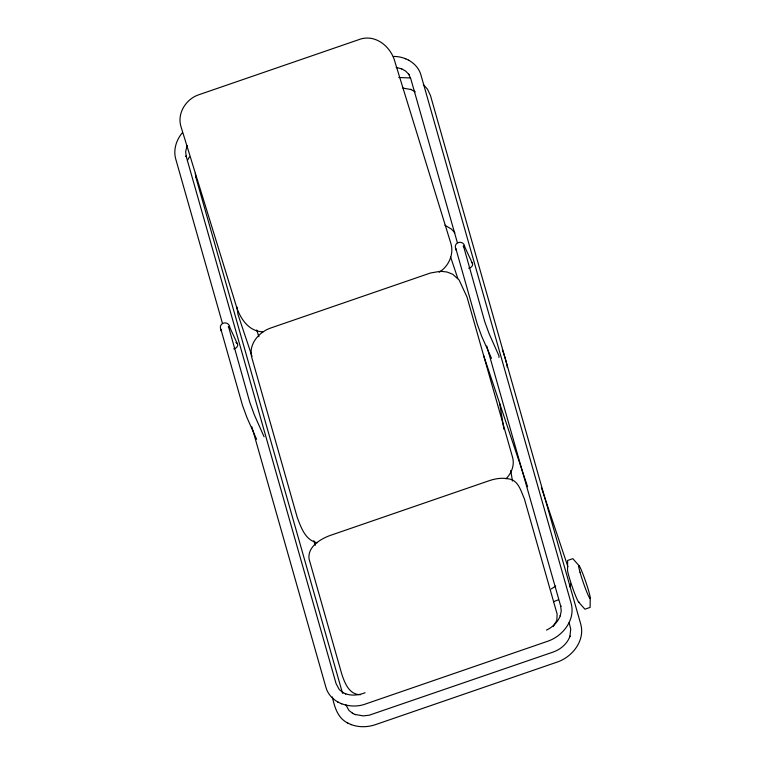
<?xml version="1.0" encoding="UTF-8"?>
<svg xmlns="http://www.w3.org/2000/svg" width="765" height="765" viewBox="0 0 765 765"><rect width="100%" height="100%" fill="white"/><g stroke="black" fill="none" stroke-linecap="round" stroke-linejoin="round"><path stroke-width="1.15" d="M236.911 306.908L237.982 314.472L252.01 356.327M590.217 598.259L590.121 607.41L584.909 609.198L578.713 602.16M228.391 327.401L228.448 326.387L249.82 402.428L254.324 414.84L264.088 436.767M463.361 246.799L463.418 245.785L484.723 321.606L489.141 333.779L498.962 355.821A3.94 3.012 -24.1 0 1 498.866 357.456M569.715 586.793L570.489 583.924M187.138 145.446L185.656 151.652L186.268 156.739L186.086 155.926L336.16 683.853L339.335 689.657L343.38 692.765L342.72 692.459L345.79 693.893L345.178 693.616C351.604 696.083 358.785 695.213 365.068 692.746M187.435 160.401L189.414 156.921M182.271 132.852C176.256 139.995 173.11 150.007 175.778 159.177L222.481 323.461M553.334 626.363L556.824 620.405L557.121 614.056L524.35 498.761C520.908 491.092 518.46 480.076 508.486 478.842C502.136 477.599 495.567 478.574 489.485 480.602L329.964 535.538C320.2 539.115 307.339 547.004 309.079 559.043L341.85 674.348C344.862 683.308 349.28 694.802 360.545 694.697M505.914 478.89C511.441 473.449 514.74 465.168 512.607 457.47L466.985 296.983L459.086 279.971L452.698 274.233L446.98 272.005L440.535 271.259L430.475 273L270.953 327.936C259.086 331.8 248.329 344.212 251.714 357.265L297.336 517.752C301.161 527.64 305.378 540.463 317.351 542.729M555.706 586.057L551.288 588.973M472.512 263.619L464.881 247.114C463.915 239.129 452.421 241.979 456.026 249.38M439.177 272.283C448.625 266.373 454.238 254.238 450.843 243.337L395.075 62.367C391.202 46.522 374.946 33.182 358.45 39.78L198.929 94.717C186.086 98.848 176.83 113.383 180.999 126.684L236.777 307.664C240.784 319.368 249.476 331.914 263.236 331.781M546.478 630.092C552.751 627.118 558.154 621.907 560.458 615.261L560.276 615.911L561.233 610.776L560.621 605.689L560.802 606.502L486.741 345.981M558.268 599.865L553.487 601.701M398.775 77.475L410.05 77.982M393.373 56.457C405.087 56.208 417.461 63.113 420.874 74.769L571.111 603.25C575.787 619.946 562.581 636.461 547.157 641.443L365.947 703.848C351.24 709.557 330.863 703.886 326.014 687.659L251.876 426.86M402.849 88.08L411.312 89.591L410.7 89.304L415.271 91.857M396.203 67.473L401.711 68.812L401.109 68.534L405.67 71.078L409.112 74.702L408.606 74.033L410.728 78.575L457.374 242.687M332.345 696.944C334.468 706.697 337.585 717.79 347.233 722.734C355.811 727.553 366.359 727.754 375.548 724.618L556.757 662.222C572.182 657.24 585.388 640.716 580.712 624.03L430.475 95.549L427.492 89.218L423.351 84.533M444.886 225.197L451.589 229.204L454.859 232.847M405.163 58.551L405.766 58.838M408.596 60.167L409.256 60.473M337.633 701.954L338.293 702.26M341.123 703.59L341.726 703.877M347.233 722.734L347.893 723.04M350.724 724.369L351.326 724.656M579.038 565.698L572.842 558.66L567.63 560.449L567.534 569.6A17.366 1.291 71 0 0 572.746 588.218A17.366 1.291 71 0 0 579.057 602.103M237.58 344.269L229.949 327.755C228.984 319.713 217.432 322.562 221.066 330.021M491.522 358.383L481.701 336.342L477.284 324.169L455.835 248.52M256.638 439.33L246.885 417.403L242.371 404.991L220.865 329.16M345.761 704.632L348.936 710.427L352.981 713.544L352.321 713.229L355.381 714.673L354.778 714.386L363.232 715.897L369.275 715.189L553.038 652.096C560.611 649.466 567.372 643.738 570.059 636.04L569.877 636.681L570.738 629.031L569.093 622.681M541.39 487.601L567.936 566.788M450.556 256.868L457.776 278.384M483.585 355.39L527.611 486.75M256.657 329.954L258.933 336.753M313.822 540.721L315.333 545.254M342.5 693.157L195.687 176.696L195.859 177.518L195.285 173.263M456.103 249.696L456.275 250.48M221.142 330.356L221.324 331.14M499.65 403.318L503.925 429.232M510.733 470.456L512.473 481.051M235.878 342.471A3.94 3.165 -24.8 0 1 237.513 345.962A3.94 3.165 -24.8 0 1 233.746 348.83M471.575 262.261A3.94 3.165 -24.8 0 1 472.273 265.742A3.94 3.165 -24.8 0 1 468.677 268.19M502.356 349.653A17.366 1.291 71 0 1 507.195 367.2M580.004 572.191A17.366 1.291 71 0 0 589.882 598.316A17.366 1.291 71 0 0 583.494 575.519A17.366 1.291 71 0 0 580.004 572.191"/></g></svg>
